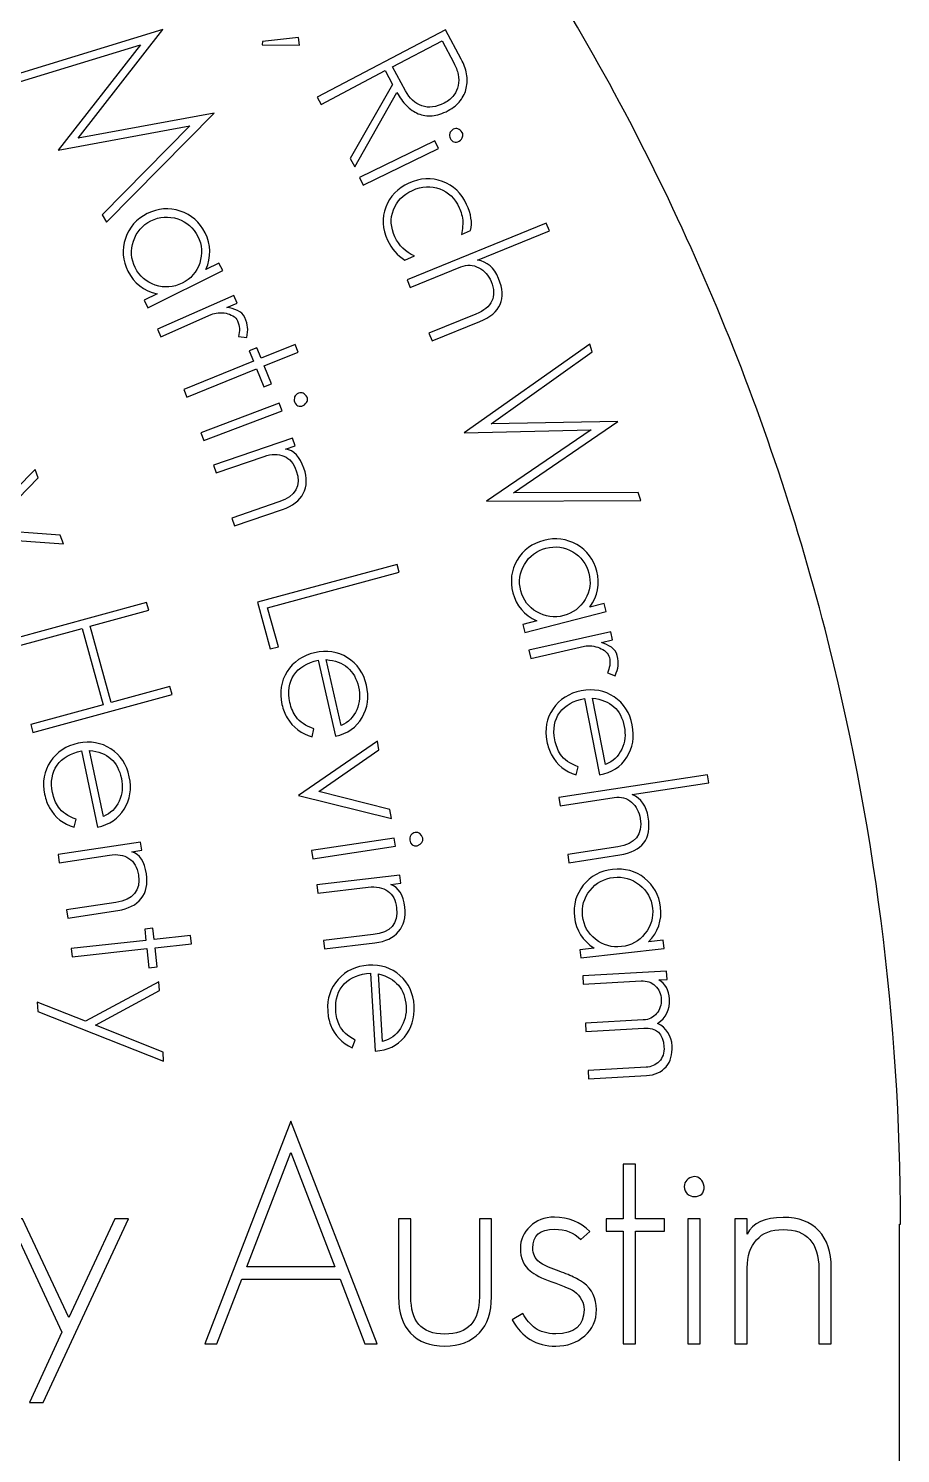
# Model space of a CAD drawing. Extents: x 17 to 567, y 64 to 412.
# Drawn here: x 507.9 to 567.2, y 234.6 to 331.5 of the extents above; entities that cross this region are included whole.
import ezdxf

# ---------------------------------------------------------------- set-up
doc = ezdxf.new("R2010")
doc.units = 0
doc.layers.add('Names', color=7, linetype='CONTINUOUS')

msp = doc.modelspace()

# ---------------------------------------------------------------- linework, layer by layer
at = {"layer": 'Names', "color": 7}
for points in [[(513.232795, 318.35181), (520.552878, 325.771914), (511.31041, 324.066293), (517.058176, 331.447019), (507.08402, 328.383663), (507.377756, 327.904444), (515.540329, 330.398718), (509.946628, 323.23958), (518.896769, 324.896251), (512.931636, 318.843131), (513.232795, 318.35181)], [(537.364065, 329.428506), (536.295007, 331.424765), (527.569882, 326.845222), (527.829074, 326.361216), (532.191666, 328.650964), (532.690493, 327.719504), (529.798788, 322.683272), (530.109571, 322.102989)], [(526.368264, 330.386944), (526.297483, 330.903744), (523.837521, 330.625729), (523.823692, 330.409609), (526.368264, 330.386944)], [(533.567584, 327.280936), (532.692864, 328.914241), (536.053369, 330.678065), (536.856686, 329.178014)], [(530.109571, 322.102989), (532.988633, 327.162837)], [(536.204216, 326.448747), (536.204724, 326.448626)], [(530.683639, 320.873604), (535.810686, 323.36706), (535.56058, 323.871124), (530.433506, 321.377689), (530.683639, 320.873604)], [(537.218241, 323.853136), (537.218269, 323.853256)], [(538.471251, 315.772176), (543.360017, 317.755841), (543.145049, 318.275121), (533.674489, 314.432358), (533.88943, 313.913078), (537.332315, 315.310034)], [(537.47368, 318.364102), (537.446022, 317.930109), (537.381676, 317.50952), (537.998162, 317.788655)], [(533.532814, 315.766741), (534.174248, 316.057197)], [(516.044236, 312.537614), (521.131066, 315.065204), (520.878647, 315.567628), (519.991933, 315.127028)], [(533.532673, 315.766741), (533.532814, 315.766741)], [(518.378355, 314.202844), (518.378271, 314.202794)], [(516.666621, 313.474671), (515.791958, 313.040057), (516.044236, 312.537614)], [(521.418961, 312.544431), (522.123839, 312.855238), (521.895042, 313.368272), (516.696621, 311.076132), (516.925447, 310.563078), (520.34917, 312.07273)], [(538.348372, 312.096734), (535.161688, 310.803704), (535.376854, 310.284053)], [(535.376854, 310.284053), (538.615072, 311.598015)], [(523.936524, 307.156891), (524.459087, 307.368677), (523.960062, 308.58603), (526.267821, 309.521655), (526.054884, 310.041326), (523.747125, 309.105731), (523.456041, 309.815775), (522.933535, 309.603989), (523.224591, 308.893914), (518.481451, 306.970961), (518.69436, 306.45126), (523.437527, 308.374244), (523.936524, 307.156891)], [(522.215505, 310.588876), (522.766234, 310.502306)], [(549.580872, 299.424577), (549.401944, 299.972066), (540.920658, 299.94694), (548.010673, 304.808263), (539.383788, 304.650342), (546.273115, 309.547511), (546.10285, 310.068733), (537.549824, 304.034012), (546.194657, 304.226629), (539.06959, 299.383044), (549.580872, 299.424577)], [(519.857651, 303.507285), (525.170823, 305.522492), (524.969514, 306.047248), (519.656342, 304.032031), (519.857651, 303.507285)], [(526.611342, 305.878235), (526.611088, 305.878235)], [(525.408821, 302.924991), (526.059626, 303.147958), (525.875673, 303.67859), (520.499114, 301.83715), (520.682813, 301.306518), (523.950551, 302.425701)], [(510.294326, 296.488039), (510.074785, 297.064327), (505.145012, 297.426697), (508.583043, 300.981927), (508.368752, 301.544941), (504.398224, 297.496138), (500.895535, 297.739146), (501.119874, 297.150345), (510.294326, 296.488039)], [(524.961104, 299.34004), (521.745436, 298.238686), (521.929501, 297.707064)], [(521.929501, 297.707064), (525.197211, 298.826236)], [(524.372868, 289.340893), (524.917444, 289.488093), (524.191484, 292.143854), (533.133554, 294.561182), (532.989084, 295.089842), (523.502467, 292.525304), (524.372868, 289.340893)], [(508.22891, 283.653837), (517.689536, 286.249256), (517.540042, 286.790339), (513.551763, 285.696202), (512.117876, 290.884529), (516.106156, 291.978675), (515.960332, 292.506835), (506.499763, 289.911435), (506.645559, 289.383256), (511.574824, 290.735526), (513.008711, 285.54722), (508.079474, 284.194919), (508.22891, 283.653837)], [(541.684718, 290.455421), (547.212181, 291.882527), (547.069095, 292.425982), (546.105616, 292.177198)], [(544.326459, 291.604744), (544.326459, 291.604744)], [(542.492071, 291.244246), (541.54166, 290.998845), (541.684718, 290.455421)], [(546.897504, 289.780281), (547.652928, 289.949845), (547.527395, 290.497153), (541.956498, 289.246707), (542.082002, 288.699398), (545.751117, 289.522948)], [(527.625197, 288.57399), (528.811377, 283.407866)], [(529.193929, 284.140694), (528.167036, 288.613019)], [(547.302013, 287.707887), (547.827115, 287.517801)], [(545.748125, 285.975177), (546.768641, 280.773286)], [(547.176932, 281.493281), (546.293435, 285.996579)], [(527.223934, 283.370558), (527.338742, 283.916135)], [(529.193929, 284.140694), (529.193929, 284.140694)], [(532.619148, 277.804275), (532.505694, 278.423837), (527.676985, 279.651691), (531.763788, 282.478777), (531.655161, 283.071633), (526.297172, 279.388462), (532.619148, 277.804275)], [(511.534523, 282.414442), (512.618736, 277.226606)], [(513.014609, 277.951976), (512.076051, 282.443121)], [(545.173606, 280.787551), (545.306871, 281.329104)], [(547.176875, 281.493281), (547.176932, 281.493281)], [(548.986117, 279.434429), (554.206805, 280.23848), (554.119598, 280.793006), (544.006109, 279.235416), (544.093287, 278.6809), (547.769909, 279.247128)], [(511.033776, 277.219628), (511.158829, 277.762923)], [(513.014722, 277.951976), (513.014609, 277.951976)], [(514.950992, 275.558132), (515.630188, 275.661057), (515.545493, 276.215884), (509.934125, 275.365045), (510.01882, 274.810219), (513.429278, 275.327336)], [(527.265223, 275.078793), (532.887851, 275.923765), (532.803467, 276.479082), (527.180838, 275.63411), (527.265223, 275.078793)], [(534.371324, 275.966649), (534.371296, 275.966669)], [(548.003391, 275.888049), (544.600384, 275.363944), (544.687647, 274.808987)], [(544.687647, 274.808987), (548.145716, 275.341561)], [(532.568037, 273.327335), (533.251523, 273.407717), (533.185172, 273.965046), (527.538019, 273.301418), (527.604369, 272.744089), (531.036558, 273.147411)], [(513.865001, 272.110753), (510.508871, 271.601883), (510.593679, 271.046766)], [(510.593679, 271.046766), (514.004108, 271.563854)], [(516.116796, 267.66198), (516.676781, 267.722742), (516.534344, 269.029697), (519.0074, 269.29732), (518.94644, 269.85527), (516.473384, 269.587617), (516.390297, 270.349925), (515.83034, 270.289263), (515.913426, 269.526955), (510.830632, 268.976853), (510.891592, 268.418934), (515.974386, 268.969025), (516.116796, 267.66198)], [(531.364839, 269.918184), (527.987288, 269.521269), (528.053582, 268.96346)], [(528.053582, 268.96346), (531.485771, 269.366811)], [(545.481877, 268.332255), (551.157196, 268.975263), (551.092624, 269.533231), (550.10335, 269.421177)], [(546.393229, 269.000848), (545.417361, 268.890154), (545.481877, 268.332255)], [(548.260693, 269.102191), (548.260693, 269.102191)], [(550.792029, 266.83593), (551.358026, 266.86766), (551.32605, 267.427981), (545.622847, 267.108435), (545.654794, 266.548114), (549.590524, 266.768569)], [(517.111573, 261.320517), (517.075956, 261.935886), (512.483354, 263.757503), (516.834797, 266.119037), (516.800169, 266.720201), (511.791966, 264.04734), (508.524482, 265.32785), (508.560719, 264.699155), (517.111573, 261.320517)], [(531.197114, 267.293824), (531.512526, 262.004025)], [(532.0111, 262.664279), (531.737993, 267.243684)], [(549.742134, 264.11634), (545.806404, 263.895885), (545.838324, 263.335155), (549.774054, 263.555618)], [(529.940548, 262.226953), (530.144087, 262.746304)], [(532.0111, 262.664279), (532.0111, 262.664279)], [(549.925663, 260.903441), (545.989962, 260.682974), (546.022163, 260.122724)], [(546.022163, 260.122724), (549.957893, 260.343182)], [(531.637776, 242.108953), (525.763885, 257.246569), (519.91006, 242.108953), (520.731806, 242.108953), (522.436146, 246.504181), (529.111718, 246.504181), (530.795992, 242.108953), (531.637776, 242.108953)], [(528.762581, 247.346622), (522.765218, 247.346622), (525.763885, 255.110386), (528.762581, 247.346622)], [(551.176105, 249.749843), (551.176105, 250.591664), (549.204162, 250.591664), (549.204162, 254.309299), (548.362322, 254.309299), (548.362322, 250.591664), (547.212125, 250.591664), (547.212125, 249.749843), (548.362322, 249.749843), (548.362322, 242.108953), (549.204162, 242.108953), (549.204162, 249.749843), (551.176105, 249.749843)], [(553.885382, 252.789346), (553.885382, 252.789286)], [(470.102156, 250.243681), (470.102156, 88.494819), (486.291326, 88.494819), (486.291326, 64.246757), (550.976574, 64.246757), (550.976574, 88.494819), (567.165744, 88.494819), (567.165744, 250.243681), (567.236892, 250.243681)], [(514.72369, 250.591664), (513.79913, 250.591664), (510.677583, 243.89601), (507.514013, 250.591664), (506.610818, 250.591664), (510.184259, 242.88934), (507.986651, 238.124286), (508.931277, 238.124286), (514.72369, 250.591664)], [(533.932102, 245.292555), (533.932102, 250.591664), (533.090289, 250.591664), (533.090289, 245.292555)], [(539.416103, 245.292555), (539.416103, 250.591664), (538.594977, 250.591664), (538.594977, 245.292555)], [(553.618315, 242.108953), (553.618315, 250.591664), (552.775882, 250.591664), (552.775882, 242.108953), (553.618315, 242.108953)], [(556.81149, 249.564934), (556.81149, 250.591664), (555.969678, 250.591664), (555.969678, 242.108953), (556.81149, 242.108953), (556.81149, 247.264518)], [(545.487634, 249.195119), (546.103754, 249.729165)], [(561.679372, 247.182403), (561.679372, 242.108953), (562.521777, 242.108953)], [(562.521777, 242.108953), (562.521777, 247.264518)], [(539.416103, 245.292555), (539.416103, 245.292555)], [(541.543692, 244.16302), (540.824702, 243.731782)], [(546.555704, 244.430053), (546.555704, 244.430053)]]:
    msp.add_lwpolyline(points, dxfattribs=at)
for points in [[(554.470993, 313.217328), (551.401319, 320.473896), (547.826353, 327.44362), (543.773332, 334.113451)], [(537.716109, 328.435343), (537.654218, 328.77475), (537.536926, 329.10583), (537.364065, 329.428506)], [(536.856686, 329.178014), (536.994975, 328.919829), (537.089943, 328.659642), (537.141618, 328.397486)], [(537.141618, 328.397486), (537.19318, 328.135338), (537.197272, 327.884271), (537.152906, 327.644328)], [(537.70228, 327.467256), (537.773259, 327.773197), (537.777859, 328.095898), (537.716109, 328.435343)], [(537.152906, 327.644328), (537.109077, 327.404403), (537.009368, 327.181504), (536.85344, 326.975603)], [(537.292832, 326.609092), (537.494819, 326.875261), (537.631245, 327.161322), (537.70228, 327.467256)], [(532.988633, 327.162837), (533.17442, 326.816031), (533.387695, 326.519918), (533.628741, 326.274498)], [(534.678015, 326.259661), (534.214126, 326.424442), (533.843992, 326.7648), (533.567584, 327.280936)], [(536.85344, 326.975603), (536.697569, 326.769755), (536.481161, 326.594114), (536.204216, 326.448747)], [(536.464482, 325.934042), (536.814776, 326.117989), (537.090902, 326.342937), (537.292832, 326.609092)], [(533.628741, 326.274498), (533.869731, 326.029077), (534.13708, 325.846522), (534.430845, 325.726848)], [(534.430845, 325.726848), (534.724582, 325.607257), (535.041235, 325.561621), (535.380805, 325.589917)], [(536.204724, 326.448626), (535.650779, 326.157878), (535.141876, 326.094866), (534.678015, 326.259661)], [(535.380805, 325.589917), (535.720403, 325.61845), (536.081591, 325.733006), (536.464482, 325.934042)], [(536.815736, 324.664514), (536.695932, 324.595844), (536.616741, 324.506593), (536.579008, 324.396681)], [(537.42686, 324.458434), (537.242935, 324.704525), (537.039256, 324.773215), (536.815736, 324.664514)], [(536.579008, 324.396681), (536.553325, 324.262264), (536.562921, 324.149909), (536.607343, 324.059897)], [(536.607343, 324.059897), (536.741511, 323.789371), (536.945219, 323.72047), (537.218241, 323.853136)], [(537.218269, 323.853256), (537.458892, 324.051799), (537.528431, 324.253635), (537.42686, 324.458434)], [(533.80307, 321.008572), (533.031756, 320.659336), (532.507359, 320.11567), (532.229737, 319.377617)], [(536.078712, 321.120396), (535.333194, 321.395197), (534.574637, 321.357929), (533.80307, 321.008572)], [(534.033194, 320.510373), (534.678834, 320.802722), (535.301077, 320.838638), (535.899953, 320.618094)], [(537.726184, 319.562816), (537.373378, 320.326406), (536.82423, 320.845606), (536.078712, 321.120396)], [(532.742987, 319.188424), (532.965942, 319.781199), (533.395992, 320.221859), (534.033194, 320.510373)], [(535.899953, 320.618094), (536.48658, 320.401743), (536.927524, 319.974156), (537.222869, 319.334963)], [(516.002976, 318.930811), (515.263977, 318.563616), (514.76704, 318.000441), (514.512137, 317.241276)], [(518.238288, 319.107681), (517.487069, 319.356946), (516.741974, 319.298016), (516.002976, 318.930811)], [(516.24913, 318.440741), (516.84047, 318.73459), (517.450183, 318.777364), (518.078127, 318.569001)], [(519.937379, 317.625618), (519.568148, 318.360549), (519.001812, 318.854563), (518.238288, 319.107681)], [(532.229737, 319.377617), (531.9522, 318.639583), (531.989764, 317.888757), (532.342513, 317.125187)], [(532.845913, 317.35304), (532.554434, 317.983874), (532.5202, 318.595679), (532.742987, 319.188424)], [(537.222869, 319.334963), (537.353425, 319.052495), (537.436963, 318.728885), (537.47368, 318.364102)], [(537.998162, 317.788655), (538.119772, 318.315543), (538.029178, 318.906946), (537.726184, 319.562816)], [(515.060325, 317.069481), (515.270073, 317.694038), (515.666256, 318.151115), (516.24913, 318.440741)], [(518.078127, 318.569001), (518.693682, 318.364743), (519.149161, 317.968699), (519.444534, 317.380809)], [(514.512137, 317.241276), (514.261721, 316.494323), (514.3211, 315.753397), (514.690388, 315.018487)], [(515.182668, 315.263136), (514.891415, 315.842808), (514.850662, 316.444913), (515.060325, 317.069481)], [(519.444534, 317.380809), (519.735844, 316.800906), (519.776795, 316.198692), (519.567301, 315.574194)], [(519.991933, 315.127028), (520.361644, 315.984323), (520.343384, 316.817183), (519.937379, 317.625618)], [(532.342513, 317.125187), (532.610991, 316.544004), (533.007711, 316.091202), (533.532673, 315.766741)], [(534.174248, 316.057197), (533.564902, 316.323209), (533.122124, 316.75515), (532.845913, 317.35304)], [(514.690388, 315.018487), (515.100683, 314.201813), (515.759418, 313.687227), (516.666621, 313.474671)], [(516.549612, 314.074763), (515.933803, 314.278792), (515.478127, 314.675026), (515.182668, 315.263136)], [(519.567301, 315.574194), (519.357779, 314.949707), (518.961455, 314.49259), (518.378355, 314.202844)], [(537.332315, 315.310034), (537.758809, 315.483021), (538.164786, 315.465223), (538.55016, 315.25638)], [(539.897292, 314.530329), (539.596556, 315.25675), (539.121181, 315.670693), (538.471251, 315.772176)], [(538.55016, 315.25638), (538.931951, 315.056225), (539.210306, 314.745027), (539.3852, 314.322556)], [(518.378271, 314.202794), (517.7871, 313.909054), (517.177556, 313.866381), (516.549612, 314.074763)], [(539.3852, 314.322556), (539.811778, 313.292244), (539.466197, 312.550287), (538.348372, 312.096734)], [(538.615072, 311.598015), (540.039899, 312.176135), (540.46724, 313.153593), (539.897292, 314.530329)], [(562.102028, 290.680891), (560.107197, 298.432674), (557.540696, 305.96075), (554.470993, 313.217328)], [(520.34917, 312.07273), (520.483366, 312.13179), (520.642229, 312.169528), (520.825843, 312.185474)], [(520.825843, 312.185474), (521.009344, 312.201392), (521.186749, 312.192482), (521.357804, 312.157848)], [(521.357804, 312.157848), (521.528717, 312.123413), (521.686282, 312.062951), (521.830187, 311.976643)], [(522.137442, 312.352045), (521.899924, 312.457022), (521.66043, 312.521157), (521.418961, 312.544431)], [(521.830187, 311.976643), (521.974177, 311.890355), (522.077668, 311.776268), (522.140886, 311.634363)], [(522.63342, 311.881414), (522.540315, 312.090237), (522.374989, 312.247108), (522.137442, 312.352045)], [(522.140886, 311.634363), (522.215279, 311.467313), (522.256822, 311.295758), (522.265035, 311.119778)], [(522.265035, 311.119778), (522.274066, 310.943828), (522.256004, 310.766818), (522.215505, 310.588876)], [(522.829903, 311.204393), (522.813816, 311.39723), (522.748905, 311.62292), (522.63342, 311.881414)], [(522.766234, 310.502306), (522.824202, 310.777507), (522.845594, 311.011526), (522.829903, 311.204393)], [(526.027735, 306.477667), (525.989606, 306.345993), (525.988703, 306.233428), (526.024912, 306.139722)], [(526.024912, 306.139722), (526.133116, 305.858085), (526.328414, 305.770926), (526.611342, 305.878235)], [(526.287238, 306.722778), (526.161931, 306.665519), (526.075458, 306.583796), (526.027735, 306.477667)], [(526.873893, 306.461831), (526.714353, 306.723639), (526.51883, 306.810617), (526.287238, 306.722778)], [(526.611088, 305.878235), (526.868051, 306.054195), (526.955653, 306.248634), (526.873893, 306.461831)], [(523.950551, 302.425701), (524.462558, 302.60097), (524.912421, 302.605535), (525.300138, 302.439414)], [(525.300138, 302.439414), (525.684863, 302.281483), (525.963896, 301.952237), (526.137322, 301.451526)], [(526.65836, 301.629288), (526.386326, 302.41474), (525.969851, 302.846641), (525.408821, 302.924991)], [(526.137322, 301.451526), (526.489958, 300.433196), (526.097895, 299.729377), (524.961104, 299.34004)], [(526.614531, 299.905408), (526.873893, 300.390093), (526.888512, 300.964719), (526.65836, 301.629288)], [(525.197211, 298.826236), (525.882701, 299.061006), (526.355141, 299.420723), (526.614531, 299.905408)], [(542.979271, 296.718945), (542.176264, 296.511723), (541.57022, 296.062805), (541.161168, 295.37247)], [(545.213173, 296.432442), (544.526893, 296.830779), (543.78225, 296.926287), (542.979271, 296.718945)], [(546.573625, 294.633085), (546.364104, 295.428037), (545.910685, 296.027819), (545.213173, 296.432442)], [(541.664059, 295.091644), (542.000581, 295.659583), (542.485439, 296.025327), (543.11883, 296.188844)], [(543.11883, 296.188844), (543.761422, 296.354763), (544.369583, 296.271228), (544.943256, 295.938268)], [(544.943256, 295.938268), (545.505584, 295.611895), (545.870497, 295.130744), (546.038024, 294.494834)], [(541.161168, 295.37247), (540.759086, 294.693137), (540.662735, 293.955994), (540.872172, 293.161023)], [(541.407124, 293.299184), (541.241883, 293.926184), (541.327735, 294.523684), (541.664059, 295.091644)], [(546.038024, 294.494834), (546.203237, 293.867554), (546.117695, 293.269954), (545.781399, 292.702004)], [(546.105616, 292.177198), (546.647934, 292.939967), (546.803975, 293.758603), (546.573625, 294.633085)], [(540.872172, 293.161023), (541.104864, 292.277661), (541.644868, 291.638719), (542.492071, 291.244246)], [(542.502457, 291.85541), (541.939819, 292.181743), (541.574708, 292.663004), (541.407124, 293.299184)], [(545.781399, 292.702004), (545.445075, 292.134094), (544.960048, 291.768331), (544.326459, 291.604744)], [(544.326459, 291.604744), (543.684093, 291.438824), (543.076102, 291.52236), (542.502457, 291.85541)], [(567.236892, 250.243681), (567.236892, 264.199977), (565.426719, 277.761251), (562.102028, 290.680891)], [(547.568148, 289.453477), (547.354534, 289.602039), (547.130958, 289.710991), (546.897504, 289.780281)], [(527.381696, 289.080637), (526.558566, 288.893726), (525.936379, 288.4668), (525.515106, 287.79993)], [(529.619577, 288.746135), (528.960024, 289.158166), (528.214082, 289.26967), (527.381696, 289.080637)], [(530.91049, 286.876407), (530.720385, 287.703962), (530.290137, 288.327198), (529.619577, 288.746135)], [(545.751117, 289.522948), (545.894881, 289.555081), (546.058852, 289.561488), (546.242974, 289.541169)], [(546.242974, 289.541169), (546.426898, 289.520648), (546.599985, 289.478605), (546.761839, 289.412007)], [(546.761839, 289.412007), (546.923637, 289.345339), (547.067091, 289.255897), (547.192087, 289.143503)], [(547.192087, 289.143503), (547.317168, 289.031218), (547.396783, 288.899313), (547.431553, 288.747979)], [(547.431553, 288.747979), (547.47239, 288.569747), (547.4797, 288.393517), (547.454695, 288.219249)], [(547.96515, 288.896439), (547.914294, 289.119186), (547.781875, 289.304906), (547.568148, 289.453477)], [(548.026816, 288.194442), (548.049958, 288.386608), (548.029638, 288.620667), (547.96515, 288.896439)], [(525.515106, 287.79993), (525.091801, 287.141998), (524.97513, 286.39927), (525.165151, 285.571705)], [(525.977838, 287.568083), (526.324491, 288.068013), (526.873611, 288.403316), (527.625197, 288.57399)], [(528.167036, 288.613019), (529.376386, 288.513018), (530.111885, 287.893515), (530.373421, 286.754442)], [(547.454695, 288.219249), (547.428448, 288.044891), (547.377818, 287.874527), (547.302013, 287.707887)], [(547.827115, 287.517801), (547.938029, 287.776676), (548.004661, 288.002216), (548.026816, 288.194442)], [(525.70222, 285.693669), (525.534692, 286.423434), (525.626415, 287.048252), (525.977838, 287.568083)], [(530.373421, 286.754442), (530.498022, 286.211538), (530.456281, 285.696402), (530.248142, 285.209075)], [(530.611193, 284.673418), (530.998712, 285.323221), (531.098506, 286.057561), (530.91049, 286.876407)], [(545.520344, 286.489442), (544.68776, 286.329228), (544.049006, 285.922883), (543.604027, 285.270027)], [(544.061001, 285.023305), (544.425547, 285.511714), (544.987903, 285.828997), (545.748125, 285.975177)], [(547.756165, 286.082456), (547.10759, 286.515658), (546.362297, 286.651307), (545.520344, 286.489442)], [(546.293435, 285.996579), (547.504338, 285.857366), (548.222311, 285.2143), (548.447327, 284.067319)], [(548.990576, 284.171776), (548.82717, 285.005066), (548.415605, 285.641957), (547.756165, 286.082456)], [(525.165151, 285.571705), (525.24485, 285.224611), (525.361182, 284.923273), (525.514118, 284.667672)], [(526.122844, 284.721467), (525.928195, 284.995617), (525.788072, 285.319688), (525.70222, 285.693669)], [(530.248142, 285.209075), (530.03498, 284.701747), (529.683613, 284.345633), (529.193929, 284.140694)], [(543.604027, 285.270027), (543.157297, 284.626199), (543.015678, 283.887645), (543.179169, 283.054385)], [(543.722447, 283.158812), (543.578429, 283.893652), (543.691205, 284.515156), (544.061001, 285.023305)], [(525.514118, 284.667672), (525.912278, 283.9997), (526.482225, 283.567319), (527.223934, 283.370558)], [(527.338742, 283.916135), (526.777148, 284.106919), (526.371848, 284.375373), (526.122844, 284.721467)], [(528.811377, 283.407866), (529.625758, 283.592724), (530.225706, 284.014655), (530.611193, 284.673418)], [(548.447327, 284.067319), (548.5546, 283.520651), (548.495672, 283.007167), (548.270486, 282.526836)], [(548.617394, 281.979688), (549.027943, 282.616568), (549.152318, 283.347254), (548.990576, 284.171776)], [(511.301323, 282.925643), (510.476218, 282.754479), (509.847088, 282.339535), (509.41382, 281.680833)], [(513.528225, 282.548448), (512.877957, 282.973002), (512.135656, 283.09872), (511.301323, 282.925643)], [(543.179169, 283.054385), (543.247834, 282.704868), (543.354655, 282.399897), (543.499689, 282.139481)], [(544.112676, 282.173486), (543.926466, 282.453802), (543.796305, 282.782257), (543.722447, 283.158812)], [(509.871077, 281.440207), (510.226677, 281.933401), (510.781187, 282.258152), (511.534523, 282.414442)], [(512.076051, 282.443121), (513.281027, 282.320115), (514.003064, 281.686588), (514.242135, 280.542721)], [(514.780417, 280.654405), (514.606738, 281.485413), (514.189359, 282.116778), (513.528225, 282.548448)], [(543.499689, 282.139481), (543.877415, 281.458966), (544.435397, 281.008306), (545.173606, 280.787551)], [(545.306871, 281.329104), (544.749341, 281.538157), (544.351238, 281.819504), (544.112676, 282.173486)], [(546.768641, 280.773286), (547.592391, 280.931668), (548.208623, 281.333828), (548.617394, 281.979688)], [(548.270486, 282.526836), (548.039798, 282.026716), (547.675252, 281.682204), (547.176875, 281.493281)], [(509.41382, 281.680833), (508.978634, 281.031099), (508.847965, 280.290744), (509.021616, 279.459715)], [(509.559899, 279.571379), (509.406765, 280.304227), (509.510369, 280.927173), (509.871077, 281.440207)], [(514.242135, 280.542721), (514.356011, 279.997524), (514.304393, 279.483289), (514.087392, 279.000016)], [(514.439267, 278.457542), (514.838555, 279.099818), (514.952262, 279.832095), (514.780417, 280.654405)], [(509.021616, 279.459715), (509.094401, 279.111159), (509.204637, 278.807649), (509.352409, 278.549175)], [(509.960936, 278.591318), (509.77196, 278.869152), (509.638356, 279.195826), (509.559899, 279.571379)], [(514.087392, 279.000016), (513.864888, 278.496862), (513.507369, 278.147536), (513.014722, 277.951976)], [(547.769909, 279.247128), (548.225331, 279.3172), (548.615983, 279.206486), (548.941752, 278.914619)], [(550.081422, 277.898391), (549.959558, 278.674123), (549.594419, 279.186126), (548.986117, 279.434429)], [(509.352409, 278.549175), (509.736908, 277.873716), (510.297345, 277.430544), (511.033776, 277.219628)], [(511.158829, 277.762923), (510.602032, 277.964439), (510.202744, 278.24055), (509.960936, 278.591318)], [(512.618736, 277.226606), (513.435007, 277.395948), (514.041813, 277.806257), (514.439267, 278.457542)], [(548.941752, 278.914619), (549.266082, 278.63217), (549.463722, 278.265366), (549.534616, 277.814175)], [(549.534616, 277.814175), (549.707618, 276.713942), (549.197135, 276.071876), (548.003391, 275.888049)], [(548.145716, 275.341561), (549.667232, 275.57589), (550.312449, 276.42819), (550.081422, 277.898391)], [(533.929534, 276.675763), (533.864256, 276.55526), (533.839138, 276.445378), (533.854237, 276.346217)], [(533.854237, 276.346217), (533.899392, 276.048162), (534.071745, 275.921643), (534.371324, 275.966649)], [(534.235491, 276.860391), (534.100842, 276.830961), (533.998876, 276.769298), (533.929534, 276.675763)], [(534.752917, 276.481294), (534.653208, 276.77086), (534.480629, 276.897219), (534.235491, 276.860391)], [(534.371296, 275.966669), (534.659953, 276.084199), (534.787179, 276.255684), (534.752917, 276.481294)], [(513.429278, 275.327336), (513.963581, 275.408319), (514.406106, 275.332343), (514.756795, 275.099124)], [(515.944245, 274.060253), (515.818741, 274.881542), (515.487722, 275.380831), (514.950992, 275.558132)], [(514.756795, 275.099124), (515.106102, 274.875015), (515.320732, 274.501283), (515.400685, 273.977709)], [(547.653662, 274.353242), (546.829178, 274.259947), (546.165391, 273.899869), (545.662245, 273.273359)], [(549.8246, 273.758395), (549.201763, 274.248375), (548.478117, 274.446647), (547.653662, 274.353242)], [(515.400685, 273.977709), (515.563414, 272.912982), (515.051435, 272.290656), (513.865001, 272.110753)], [(515.59031, 272.37227), (515.932392, 272.802729), (516.050389, 273.365383), (515.944245, 274.060253)], [(531.036558, 273.147411), (531.574304, 273.210675), (532.014853, 273.119781), (532.358148, 272.875193)], [(533.512268, 271.797232), (533.414365, 272.622235), (533.09949, 273.132255), (532.568037, 273.327335)], [(545.662245, 273.273359), (545.167622, 272.65681), (544.96747, 271.940439), (545.061817, 271.124195)], [(546.120376, 272.925244), (546.534227, 273.44069), (547.066329, 273.735251), (547.716597, 273.808916)], [(547.716597, 273.808916), (548.376433, 273.883793), (548.966616, 273.716222), (549.487259, 273.306703)], [(549.487259, 273.306703), (549.997602, 272.905224), (550.29052, 272.378026), (550.366043, 271.725119)], [(550.915784, 271.787442), (550.821465, 272.603636), (550.45768, 273.260627), (549.8246, 273.758395)], [(514.004108, 271.563854), (514.719485, 271.672265), (515.248229, 271.94181), (515.59031, 272.37227)], [(532.358148, 272.875193), (532.700371, 272.639673), (532.902753, 272.258944), (532.965237, 271.733017)], [(545.611248, 271.186429), (545.536854, 271.830206), (545.706441, 272.409808), (546.120376, 272.925244)], [(532.965237, 271.733017), (533.09235, 270.663435), (532.558837, 270.058498), (531.364839, 269.918184)], [(533.101211, 270.121962), (533.458194, 270.54081), (533.595213, 271.09923), (533.512268, 271.797232)], [(550.366043, 271.725119), (550.440408, 271.081061), (550.270821, 270.501319), (549.857112, 269.985893)], [(550.10335, 269.421177), (550.748736, 270.100801), (551.019528, 270.889566), (550.915784, 271.787442)], [(545.061817, 271.124195), (545.166804, 270.21722), (545.610457, 269.509427), (546.393229, 269.000848)], [(546.490454, 269.604454), (545.979802, 270.005914), (545.686742, 270.533232), (545.611248, 271.186429)], [(531.485771, 269.366811), (532.205748, 269.451498), (532.744228, 269.703135), (533.101211, 270.121962)], [(548.260693, 269.102191), (547.601196, 269.027615), (547.011098, 269.194886), (546.490454, 269.604454)], [(549.857112, 269.985893), (549.443402, 269.470467), (548.911244, 269.175906), (548.260693, 269.102191)], [(531.040679, 267.833396), (530.197822, 267.783646), (529.513518, 267.46439), (528.987653, 266.875497)], [(533.192708, 267.137354), (532.610314, 267.65167), (531.89299, 267.883677), (531.040679, 267.833396)], [(528.987653, 266.875497), (528.461252, 266.295804), (528.223339, 265.58227), (528.273913, 264.734921)], [(528.823908, 264.767345), (528.779373, 265.514599), (528.973401, 266.115862), (529.405822, 266.571129)], [(529.405822, 266.571129), (529.830482, 267.007554), (530.427551, 267.248431), (531.197114, 267.293824)], [(531.737993, 267.243684), (532.914324, 266.947213), (533.537301, 266.215814), (533.606841, 265.049474)], [(534.156751, 265.081899), (534.106289, 265.929271), (533.784895, 266.614422), (533.192708, 267.137354)], [(549.590524, 266.768569), (549.986369, 266.7914), (550.306663, 266.680679), (550.551322, 266.438182)], [(550.551322, 266.438182), (550.805294, 266.196527), (550.94299, 265.888789), (550.964326, 265.514969)], [(551.516832, 265.545999), (551.481696, 266.156773), (551.240311, 266.586764), (550.792029, 266.83593)], [(550.964326, 265.514969), (550.984928, 265.150628), (550.878728, 264.829208), (550.645302, 264.550756)], [(550.711426, 263.882753), (551.290038, 264.262582), (551.558545, 264.816985), (551.516832, 265.545999)], [(528.273913, 264.734921), (528.294515, 264.379521), (528.359991, 264.063229), (528.468562, 263.786106)], [(529.077992, 263.739576), (528.931237, 264.041825), (528.84674, 264.384426), (528.823908, 264.767345)], [(533.606841, 265.049474), (533.640171, 264.493556), (533.513764, 263.992275), (533.227619, 263.54563)], [(533.497141, 262.957908), (533.986909, 263.535459), (534.20676, 264.24345), (534.156751, 265.081899)], [(550.645302, 264.550756), (550.429853, 264.282832), (550.128694, 264.138023), (549.742134, 264.11634)], [(528.468562, 263.786106), (528.75084, 263.062085), (529.241484, 262.542364), (529.940548, 262.226953)], [(530.144087, 262.746304), (529.621722, 263.026398), (529.266319, 263.357467), (529.077992, 263.739576)], [(533.227619, 263.54563), (532.933515, 263.080094), (532.528018, 262.786312), (532.0111, 262.664279)], [(549.774054, 263.555618), (550.639403, 263.604268), (551.097309, 263.186381), (551.147855, 262.302481)], [(551.700502, 262.333503), (551.658254, 263.071644), (551.328618, 263.588082), (550.711426, 263.882753)], [(531.512526, 262.004025), (532.34638, 262.053073), (533.007909, 262.37118), (533.497141, 262.957908)], [(551.147855, 262.302481), (551.172126, 261.874164), (551.062285, 261.538791), (550.817457, 261.296401)], [(551.295288, 260.939207), (551.597745, 261.303561), (551.732789, 261.768325), (551.700502, 262.333503)], [(550.817457, 261.296401), (550.572714, 261.054034), (550.27545, 260.923041), (549.925663, 260.903441)], [(549.957893, 260.343182), (550.537747, 260.375612), (550.983545, 260.574364), (551.295288, 260.939207)], [(553.207146, 253.4675), (552.755421, 253.385117), (552.529558, 253.159085), (552.529558, 252.789286)], [(553.885382, 252.789286), (553.775372, 253.241401), (553.549397, 253.467478), (553.207146, 253.4675)], [(552.529558, 252.789286), (552.543387, 252.584117), (552.611939, 252.419872), (552.735157, 252.296603)], [(552.735157, 252.296603), (552.899495, 252.17337), (553.05675, 252.111756), (553.207174, 252.111756)], [(553.207174, 252.111756), (553.659322, 252.111756), (553.885382, 252.337686), (553.885382, 252.789346)], [(542.036988, 250.078291), (541.598612, 249.667519), (541.379466, 249.174615), (541.379466, 248.59963)], [(543.700575, 250.715131), (543.01565, 250.715131), (542.461111, 250.502894), (542.036988, 250.078291)], [(546.103754, 249.729165), (545.446458, 250.386475), (544.64537, 250.715131), (543.700575, 250.715131)], [(559.256071, 250.694458), (558.009975, 250.694458), (557.195115, 250.317943), (556.81149, 249.564934)], [(561.679683, 249.790577), (561.11823, 250.393163), (560.310369, 250.694458), (559.256071, 250.694458)], [(542.221251, 248.59963), (542.221251, 249.462129), (542.714349, 249.89337), (543.700575, 249.89339)], [(543.700575, 249.89339), (544.425971, 249.89337), (545.021685, 249.660613), (545.487634, 249.195119)], [(556.81149, 247.264518), (556.81149, 248.072261), (557.023693, 248.708901), (557.448353, 249.174418)], [(557.448353, 249.174418), (557.859128, 249.639932), (558.461672, 249.872689), (559.256071, 249.872689)], [(559.256071, 249.872689), (560.871568, 249.872689), (561.679372, 248.975934), (561.679372, 247.182403)], [(562.521777, 247.264518), (562.521777, 248.345991), (562.241079, 249.18799), (561.679683, 249.790577)], [(541.379466, 248.59963), (541.379466, 247.928505), (541.598556, 247.414948), (542.036988, 247.058908)], [(542.673201, 247.654394), (542.371901, 247.900938), (542.221251, 248.216019), (542.221251, 248.59963)], [(542.036988, 247.058908), (542.337865, 246.812367), (542.830738, 246.565826), (543.515635, 246.319283)], [(543.844085, 247.10029), (543.310064, 247.278302), (542.919751, 247.462991), (542.673201, 247.654394)], [(544.99431, 246.637689), (544.693009, 246.781467), (544.30961, 246.935631), (543.844085, 247.10029)], [(543.515635, 246.319283), (543.885487, 246.182583), (544.196976, 246.062901), (544.450242, 245.960115)], [(545.672518, 246.257849), (545.52167, 246.36739), (545.29561, 246.493942), (544.99431, 246.637689)], [(546.555704, 244.430053), (546.555704, 245.196845), (546.26129, 245.806118), (545.672518, 246.257849)], [(533.090289, 245.292555), (533.090289, 244.238238), (533.364073, 243.416709), (533.911725, 242.827909)], [(534.466151, 243.423386), (534.110099, 243.861725), (533.932102, 244.484779), (533.932102, 245.292555)], [(538.594977, 245.292555), (538.594977, 243.608496), (537.807493, 242.766466), (536.232495, 242.766466)], [(538.594977, 242.848582), (539.142404, 243.437379), (539.416103, 244.252022), (539.416103, 245.292555)], [(544.450242, 245.960115), (544.703452, 245.85742), (544.898608, 245.764987), (545.035684, 245.683064)], [(545.035684, 245.683064), (545.48738, 245.32702), (545.713271, 244.909351), (545.713271, 244.430053)], [(542.386125, 243.177035), (542.057251, 243.409792), (541.77644, 243.738468), (541.543692, 244.16302)], [(545.713271, 244.430053), (545.713271, 243.334365), (545.06972, 242.786527), (543.782673, 242.786527)], [(545.754616, 242.643), (546.288666, 243.09471), (546.555704, 243.690408), (546.555704, 244.430053)], [(536.232495, 242.766466), (535.424747, 242.766466), (534.835975, 242.98533), (534.466151, 243.423386)], [(540.824702, 243.731782), (541.482054, 242.540395), (542.467998, 241.944725), (543.782673, 241.944725)], [(543.782673, 242.786527), (543.193873, 242.786527), (542.728376, 242.916608), (542.386125, 243.177035)], [(533.911725, 242.827909), (534.459349, 242.239106), (535.232949, 241.944725), (536.232495, 241.944725)], [(536.232495, 241.944725), (537.24587, 241.944725), (538.033327, 242.246026), (538.594977, 242.848582)], [(543.782673, 241.944725), (544.549471, 241.944725), (545.206795, 242.177483), (545.754616, 242.643)]]:
    msp.add_open_spline(points, degree=3, dxfattribs=at)

doc.saveas('drawing.dxf')
